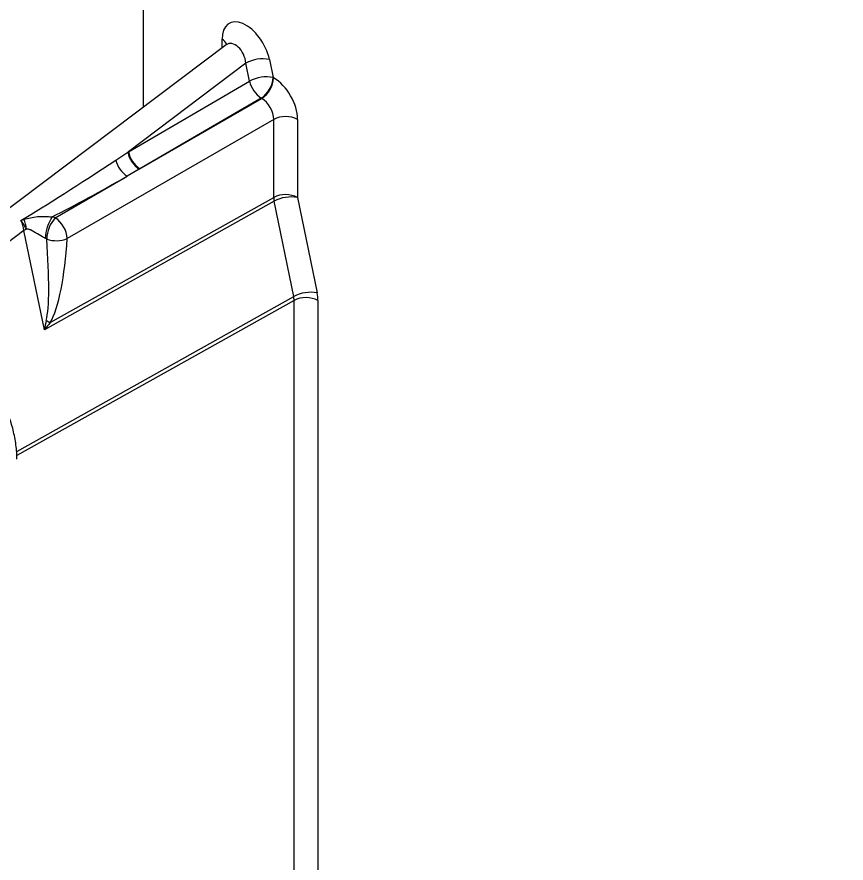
# Model space of a CAD drawing. Extents: x 0 to 8.27, y -9.61 to 0.
# Drawn here: x 2.3427 to 2.8294, y -6.7254 to -6.2285 of the extents above; entities that cross this region are included whole.
import ezdxf

# ---------------------------------------------------------------- set-up
doc = ezdxf.new("R2010")
doc.units = 0
doc.header["$LTSCALE"] = 0.5
doc.header["$MEASUREMENT"] = 0
for name, color, linetype in [('Dimension', 10, 'CONTINUOUS'), ('End Cap', 92, 'CONTINUOUS'), ('Mounting', 4, 'CONTINUOUS')]:
    doc.layers.add(name, color=color, linetype=linetype)

msp = doc.modelspace()

# ---------------------------------------------------------------- linework, layer by layer
at = {"layer": 'Dimension', "transparency": 16777216}
msp.add_open_spline([(0.3163298756698794, -6.309225411673758), (1.642155090394425, -6.574390454618758), (1.774737611867039, -7.237303061981144), (2.039902654812039, -8.563128276705804), (2.172485176284653, -9.226040884068304), (3.498310391009426, -9.491205927013077)], degree=3, knots=[0, 0, 0, 0, 1, 1, 2, 2, 2, 2], dxfattribs=at)
at = {"layer": 'End Cap', "transparency": 16777216}
for p, q in [((2.416967025313596, -6.281515304403335), (2.416967025313596, -6.221782663781021)), ((2.46548968306999, -6.244947543385983), (2.267875033493482, -6.393874366716766)), ((2.463051314916555, -6.246785152206932), (2.463051314916555, -6.241691228134691)), ((2.490849470139636, -6.253512679050054), (2.493016007659634, -6.264100379432129)), ((2.477072722719612, -6.255694171565089), (2.408067770776341, -6.307697847957677)), ((2.479239260239609, -6.266281871947164), (2.477072722719612, -6.255694171565089)), ((2.493016007659634, -6.264100379432129), (2.493302751119444, -6.264265912907938)), ((2.408067770776341, -6.307697847957677), (2.479239260239609, -6.266281871947164)), ((2.414499542211814, -6.317922432911921), (2.486355090456954, -6.276440876523786)), ((2.486068346997143, -6.276275343047921), (2.414896857533876, -6.317691319058433)), ((2.486355090456954, -6.276440876523786), (2.486068346997143, -6.276275343047921)), ((2.49342508131096, -6.28868645985596), (2.372187927678368, -6.358675569222832)), ((2.49342508131096, -6.334532043732956), (2.49342508131096, -6.28868645985596)), ((2.507442732827457, -6.288757079572399), (2.507442732827457, -6.334602663449338)), ((2.400711460310248, -6.312577677971483), (2.407679531292359, -6.307956277989767)), ((2.414499542211814, -6.317922432911921), (2.407355107395659, -6.322046850342751)), ((2.365117936824362, -6.346429985890602), (2.407355107395659, -6.322046850342751)), ((2.493665985407432, -6.33678415596443), (2.358769227414285, -6.412338263606891)), ((2.362242788646853, -6.408005722479395), (2.49342508131096, -6.334532043732956)), ((2.505116604146878, -6.392742439300484), (2.493665985407432, -6.33678415596443)), ((2.507442732827457, -6.334602663449338), (2.518893351566902, -6.390560946785392)), ((2.346804437767759, -6.353867267032562), (2.281143426245279, -6.403350875073208)), ((2.358769227414285, -6.412338263606891), (2.346804437767759, -6.353867267032562)), ((2.342568362234717, -6.483783821978916), (2.505116604146878, -6.392742439300484)), ((2.50535750824335, -6.394994551531902), (2.342669710652673, -6.486114097725286)), ((2.50535750824335, -7.005686403839768), (2.50535750824335, -6.394994551531902)), ((2.519375159759846, -6.395065171248341), (2.519375159759846, -7.013778621812484))]:
    msp.add_line(p, q, dxfattribs=at)
for centre, radius, start, end in [((2.460662812417667, -6.246638243840941), 0.005493442325705544, 20.03054270039692, 64.22796711259655), ((2.487021064147683, -6.273927994186685), 0.02077117677377205, 79.37889585856874, 118.6168042825904), ((2.489187601667908, -6.284515694568704), 0.02077117677371845, 79.37889585848922, 118.6168042826349), ((2.477625168892899, -6.263387403075619), 0.01540734413295252, 303.2297058793058, 357.3476850205832), ((2.477911912352482, -6.263552936551484), 0.01540734413293349, 303.2297058792902, 357.3476850206614), ((2.494998745784613, -6.262842631626988), 0.01613039858841406, 192.3108168104791, 236.3830572987497), ((2.500364771319454, -6.302444861425663), 0.01540950716827995, 62.65648385764132, 116.7662186595429), ((2.423438186354105, -6.304488962517716), 0.01613559685709078, 192.408845102176, 236.3601675831423), ((2.423827256321346, -6.3042586076375), 0.01613039858840062, 192.3108168104362, 236.3830572987497), ((2.416429968391839, -6.308614651115697), 0.01621040030889318, 194.150770772194, 235.9568427918288), ((2.500364771319454, -6.348290445302602), 0.0154095071682514, 62.65648385759735, 116.7662186595866), ((2.503614326835503, -6.355017978586027), 0.02077117677380596, 79.37889585858201, 118.6168042825459), ((2.504938843621602, -6.334439379450764), 0.0115141351919467, 180.4611140572531, 191.7500907771507), ((2.328027454349211, -6.354856014395516), 0.02023674771905153, 4.763645521471603, 21.89017568206276), ((2.382940397191504, -6.35935546250186), 0.02369376446018147, 145.4476125947089, 177.8647268925743), ((2.380585606291078, -6.359811455134938), 0.02045268974662393, 139.1360945157849, 177.5497258025015), ((2.356360569225416, -6.359649776679525), 0.01585731237519994, 3.522232959717154, 56.4777671859208), ((2.354588609957744, -6.367763500718858), 0.01592792037103808, 113.6690408706296, 119.2559864394893), ((2.365832560056987, -6.343284302669296), 0.01665178019688545, 250.0523550002201, 292.4367279645945), ((2.515064945575176, -6.410976261922023), 0.02077117677372129, 79.37889585850247, 118.6168042826349), ((2.512297198252071, -6.408752953101605), 0.01540950716824029, 62.65648385755338, 116.7662186596013), ((2.436250959612352, -6.269353459407846), 0.1571676156990577, 240.9409852823169, 241.9081176089882)]:
    msp.add_arc(centre, radius, start, end, dxfattribs=at)
for centre, major_axis, ratio, start_param, end_param in [((2.4771956047841, -6.24989434101672), (-0.009926680316016954, 0.01749224589446285), 0.5760158180145031, 4.198549302165455, 7.07603890457122), ((2.470124536972406, -6.253976381575846), (-0.00360154006807889, 0.00959896249167258), 0.6266036827546229, 4.306380589943615, 6.465973609657042), ((2.493298442959684, -6.280596729739379), (-0.009999186583264931, 0.01732097767663987), 0.5775574346070778, 3.927224423831579, 5.497716164131349), ((2.48622737514799, -6.284678770298449), (-0.00499957040972987, 0.008660502047792562), 0.5980578487558543, 3.927226054346722, 5.497717794645941), ((2.432631705188186, -6.282231818848679), (0.1209804567793249, 0.0826998925265201), 0.0502936337294722, 4.470406601260469, 4.473683076904468), ((2.432631705188186, -6.282231818848679), (0.1209804567793249, 0.0826998925265201), 0.0502936337294722, 3.869062089245852, 4.41117664042708), ((2.432755112337617, -6.290324741905344), (0.1223715569116308, 0.07470310058923246), 0.1001629072087529, 4.501860234883385, 4.50513671052731), ((2.432755112337617, -6.290324741905344), (0.1223715569116308, 0.07470310058923246), 0.1001629072087529, 4.050292625788071, 4.442630274049851), ((2.339856252020553, -6.352149477043262), (-0.00360154006807889, 0.009598962491669027), 0.6266036827549479, 4.306380589943049, 4.911001577601398), ((2.355253186134604, -6.356796214638159), (0.02030902848479598, -0.0003229932002817293), 0.5895719921058501, 1.07299626736418, 1.166028834922236), ((2.355376593284035, -6.364889137694881), (0.01015214504238671, -0.003868457518620971), 0.6845592149628875, 1.353456571917272, 1.446489139472533), ((2.351330617154844, -6.345116766982237), (-0.006588686580716537, 0.06498617536865935), 0.1159636328421826, 3.453310946635034, 4.48634588296737), ((2.358277200859419, -6.349269427257745), (0.001661362069185657, 0.06347878114279482), 0.2251579894467818, 3.536523985274274, 4.569558921606521), ((2.49815980208038, -6.390982542029171), (-0.005119731011618, 0.008592743332066277), 0.5887769926250871, 3.918748869684075, 4.180508154910007), ((2.505230869892301, -6.386900501470102), (-0.01000200711087729, 0.01732067538549842), 0.577404702992622, 3.926942440141675, 4.18870172536767), ((2.365474907022389, -6.414238811650868), (0.003264492625948634, 0.02195457821959934), 0.3116734904846661, 1.268764977997156, 1.530524263223012), ((2.365474907022389, -6.414238811650868), (0.01329097281881531, 0.01661276625513253), 0.3043922455627235, 1.436530466787672, 1.698289752013558)]:
    msp.add_ellipse(centre, major_axis=major_axis, ratio=ratio, start_param=start_param, end_param=end_param, dxfattribs=at)
for points, knots in [([(2.466127936683023, -6.244322547335734), (2.466142183754954, -6.244289898794243), (2.466197257668654, -6.244163691601095), (2.465764405491853, -6.244623093604496), (2.465443527854148, -6.244963652893823)], [0, 0, 0, 0, 0.2586900213705893, 1, 1, 1, 1]), ([(2.34504213732427, -6.348043137921927), (2.345088877007328, -6.348021840285973), (2.345147269518719, -6.347995232864484), (2.345258807076533, -6.347945310910625), (2.345421338504337, -6.347873447974045), (2.345749314735912, -6.347732385904116), (2.346224348555296, -6.347535849531134), (2.346604464318915, -6.347388803490269), (2.346805136508664, -6.347311174373424)], [0, 0, 0, 0, 0.0808305611876503, 0.1009827013281054, 0.1922514587626862, 0.36035681953657, 0.6623170888138953, 0.9999999999999999, 0.9999999999999999, 0.9999999999999999, 0.9999999999999999]), ([(2.348194299336882, -6.353175442622209), (2.347662645604458, -6.352160141385404), (2.346964561026397, -6.350827006504453), (2.345841153747614, -6.349132297508667), (2.34534795722081, -6.348446157977257), (2.345074729480956, -6.348086088995039), (2.34504213732427, -6.348043137921927)], [0, 0, 0, 0, 0.597731172327757, 0.7848471432901374, 0.9743353453783064, 1, 1, 1, 1]), ([(2.346805136508664, -6.347311174373424), (2.349370352950217, -6.346674316260582), (2.353652739675198, -6.345611141752549), (2.359473162168541, -6.345691167218654), (2.362452199096623, -6.34586160382792), (2.363426024169001, -6.345917318291121)], [0, 0, 0, 0, 0.5013786851764755, 0.8370043911065865, 1, 1, 1, 1]), ([(2.359263084606454, -6.358472658424368), (2.359097564309167, -6.358390972599516), (2.357543120092913, -6.357623839745763), (2.354590717792206, -6.355784776415412), (2.351472720490591, -6.353881638527518), (2.349270983291234, -6.353115374814585), (2.348442881811678, -6.353161574295989), (2.348194299336882, -6.353175442622209)], [0, 0, 0, 0, 0.0434496539182269, 0.4080470149237143, 0.7778332594616744, 0.93330919034868, 1, 1, 1, 1])]:
    msp.add_open_spline(points, degree=3, knots=knots, dxfattribs=at)
at = {"layer": 'Mounting', "linetype": 'Continuous', "lineweight": 25, "transparency": 16777216}
msp.add_open_spline([(2.342625110590433, -6.488152633614384), (2.34263608365265, -6.487913400385871), (2.34278096032196, -6.484754818667845), (2.342052906420093, -6.478673912873084), (2.340370167321879, -6.469993660198604), (2.337521594280105, -6.46143711219235), (2.333665705978746, -6.453041410577832), (2.328774627810361, -6.444842696649509), (2.322875632025188, -6.436882451725971), (2.315990519707356, -6.429206640331579), (2.308157461863829, -6.421861424096441), (2.299416431004573, -6.414897912252506), (2.28984406297306, -6.408340391975564), (2.279417697913885, -6.402295445744691), (2.271760072021806, -6.39825390139054), (2.267416034102069, -6.396390546979767), (2.266998415439247, -6.396211411439928)], degree=3, knots=[0, 0, 0, 0, 0.006539258844069029, 0.08633743549433925, 0.1661214719273014, 0.2461730052862951, 0.3267515873367117, 0.4080149183377118, 0.4900038006415573, 0.5726562766653868, 0.6558432184330459, 0.7394102858022659, 0.8232118321618017, 0.9071299246372039, 0.9910718374439821, 1, 1, 1, 1], dxfattribs=at)

doc.saveas('drawing.dxf')
